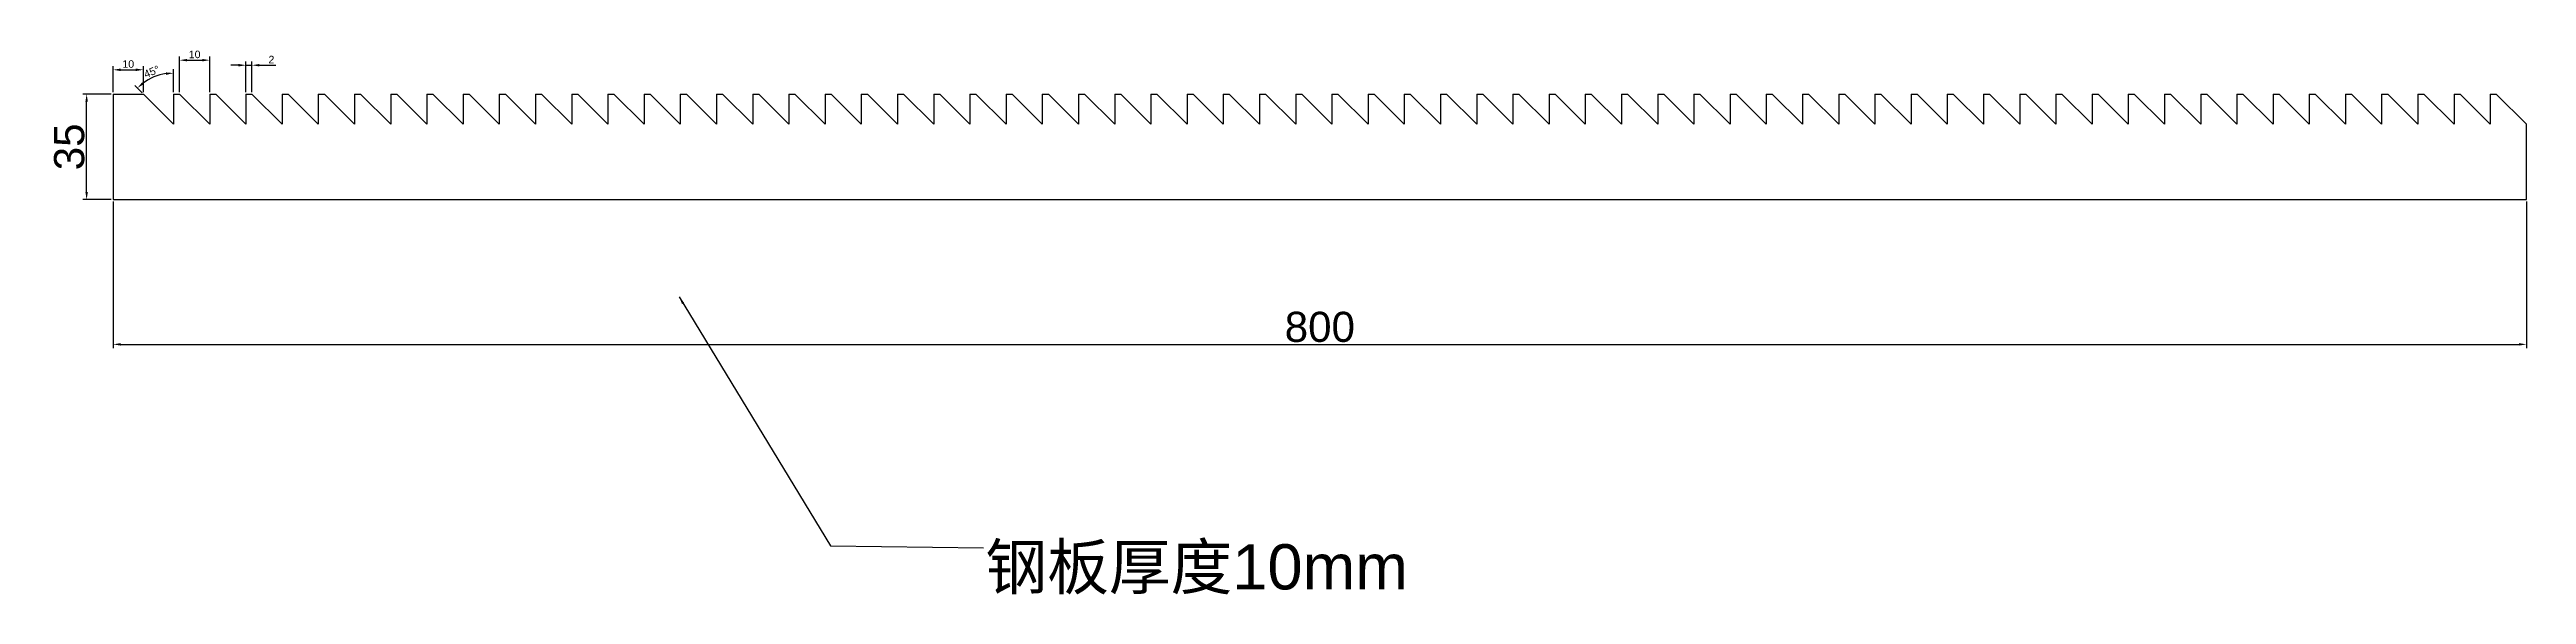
# Model space of a CAD drawing. Header units: millimetres. Extents: x -21 to 800, y -131 to 50.
import ezdxf

# ---------------------------------------------------------------- set-up
doc = ezdxf.new("R2010")
doc.units = ezdxf.units.MM
doc.styles.get("Standard").update_dxf_attribs({"font": 'arial.ttf'})
doc.dimstyles.new('ISO-25', dxfattribs={"dimtxt": 2.5, "dimasz": 2.5, "dimexe": 1.25, "dimexo": 0.625, "dimtad": 1, "dimtxsty": 'Standard', "dimcen": 2.5, "dimadec": 0, "dimazin": 0, "dimtfac": 1, "dimtmove": 0, "dimatfit": 3, "dimfxl": 1, "dimarcsym": 0})

# ---------------------------------------------------------------- blocks, each defined once
blk = doc.blocks.new('*D4')
at = {"color": 0, "lineweight": -2, "transparency": 16777216}
for p, q in [((0, -0.62), (0, -49.27)), ((800, -0.62), (800, -49.27)), ((2.5, -48.02), (797.5, -48.02))]:
    blk.add_line(p, q, dxfattribs=at)
at = {"color": 0, "transparency": 16777216}
for points in [[(2.5, -47.6), (2.5, -48.43), (0, -48.02)], [(797.5, -47.6), (797.5, -48.43), (800, -48.02)]]:
    blk.add_solid(points, dxfattribs=at)
at = {"layer": 'Defpoints', "color": 0, "transparency": 16777216}
for p in [(0, 0), (800, 0), (800, -48.02)]:
    blk.add_point(p, dxfattribs=at)
at = {"color": 0, "transparency": 16777216, "insert": (400, -42.28), "char_height": 10, "attachment_point": 5}
blk.add_mtext('800', dxfattribs=at)
blk = doc.blocks.new('*D5')
at = {"color": 0, "lineweight": -2, "transparency": 16777216}
for p, q in [((-0.62, 35), (-10.06, 35)), ((-8.81, 2.5), (-8.81, 32.5)), ((-0.62, 0), (-10.06, 0))]:
    blk.add_line(p, q, dxfattribs=at)
at = {"color": 0, "transparency": 16777216}
for points in [[(-9.22, 32.5), (-8.39, 32.5), (-8.81, 35)], [(-9.22, 2.5), (-8.39, 2.5), (-8.81, 0)]]:
    blk.add_solid(points, dxfattribs=at)
at = {"layer": 'Defpoints', "color": 0, "transparency": 16777216}
for p in [(-8.81, 35), (0, 35), (0, 0)]:
    blk.add_point(p, dxfattribs=at)
at = {"color": 0, "transparency": 16777216, "insert": (-14.54, 17.5), "char_height": 10, "attachment_point": 5, "rotation": 90}
blk.add_mtext('35', dxfattribs=at)
blk = doc.blocks.new('*D6')
at = {"color": 0, "lineweight": -2, "transparency": 16777216}
for p, q in [((0, 35.62), (0, 44.31)), ((2.5, 43.06), (7.5, 43.06)), ((10, 35.62), (10, 44.31))]:
    blk.add_line(p, q, dxfattribs=at)
at = {"color": 0, "transparency": 16777216}
for points in [[(2.5, 43.48), (2.5, 42.65), (0, 43.06)], [(7.5, 43.48), (7.5, 42.65), (10, 43.06)]]:
    blk.add_solid(points, dxfattribs=at)
at = {"layer": 'Defpoints', "color": 0, "transparency": 16777216}
for p in [(10, 43.06), (0, 35), (10, 35)]:
    blk.add_point(p, dxfattribs=at)
at = {"color": 0, "transparency": 16777216, "insert": (5, 44.96), "char_height": 2.5, "attachment_point": 5}
blk.add_mtext('10', dxfattribs=at)
blk = doc.blocks.new('*D7')
at = {"color": 0, "lineweight": -2, "transparency": 16777216}
for p, q in [((22, 35.62), (22, 47.5)), ((24.5, 46.25), (29.5, 46.25)), ((32, 35.62), (32, 47.5))]:
    blk.add_line(p, q, dxfattribs=at)
at = {"color": 0, "transparency": 16777216}
for points in [[(24.5, 46.67), (24.5, 45.84), (22, 46.25)], [(29.5, 46.67), (29.5, 45.84), (32, 46.25)]]:
    blk.add_solid(points, dxfattribs=at)
at = {"layer": 'Defpoints', "color": 0, "transparency": 16777216}
for p in [(32, 46.25), (22, 35), (32, 35)]:
    blk.add_point(p, dxfattribs=at)
at = {"color": 0, "transparency": 16777216, "insert": (27, 48.15), "char_height": 2.5, "attachment_point": 5}
blk.add_mtext('10', dxfattribs=at)
blk = doc.blocks.new('*D8')
at = {"color": 0, "lineweight": -2, "transparency": 16777216}
for p, q in [((41.5, 44.58), (39, 44.58)), ((44, 35.62), (44, 45.83)), ((44, 44.58), (46, 44.58)), ((46, 35.62), (46, 45.83)), ((48.5, 44.58), (53.91, 44.58))]:
    blk.add_line(p, q, dxfattribs=at)
at = {"color": 0, "transparency": 16777216}
for points in [[(41.5, 45), (41.5, 44.16), (44, 44.58)], [(48.5, 45), (48.5, 44.16), (46, 44.58)]]:
    blk.add_solid(points, dxfattribs=at)
at = {"layer": 'Defpoints', "color": 0, "transparency": 16777216}
for p in [(46, 44.58), (44, 35), (46, 35)]:
    blk.add_point(p, dxfattribs=at)
at = {"color": 0, "transparency": 16777216, "insert": (52.45, 46.46), "char_height": 2.5, "attachment_point": 5}
blk.add_mtext('2', dxfattribs=at)
blk = doc.blocks.new('*D9')
at = {"color": 0, "lineweight": -2, "transparency": 16777216}
for p, q in [((20, 35.62), (20, 43.22)), ((9.56, 35.44), (7.12, 37.88))]:
    blk.add_line(p, q, dxfattribs=at)
blk.add_arc((20, 25), 16.97, 98.45002, 126.54998, dxfattribs=at)
at = {"color": 0, "transparency": 16777216}
for points in [[(17.48, 42.2), (17.54, 41.37), (20, 41.97)], [(10.17, 38.31), (9.62, 38.95), (8, 37)]]:
    blk.add_solid(points, dxfattribs=at)
at = {"layer": 'Defpoints', "color": 0, "transparency": 16777216}
for p in [(15.61, 41.39), (10, 35), (20, 35), (20, 25), (20, 25)]:
    blk.add_point(p, dxfattribs=at)
at = {"color": 0, "transparency": 16777216, "insert": (12.78, 42.43), "char_height": 2.5, "attachment_point": 5, "rotation": 22.5}
blk.add_mtext('45°', dxfattribs=at)

msp = doc.modelspace()

# ---------------------------------------------------------------- linework, layer by layer
at = {"color": 0}
for p, q in [((0, 35), (10, 35)), ((20, 25), (10, 35)), ((20, 35), (22, 35)), ((20, 35), (20, 25)), ((32, 25), (22, 35)), ((32, 35), (34, 35)), ((32, 35), (32, 25)), ((44, 25), (34, 35)), ((44, 35), (46, 35)), ((44, 35), (44, 25)), ((56, 25), (46, 35)), ((56, 35), (58, 35)), ((56, 35), (56, 25)), ((68, 25), (58, 35)), ((68, 35), (70, 35)), ((68, 35), (68, 25)), ((80, 25), (70, 35)), ((80, 35), (82, 35)), ((80, 35), (80, 25)), ((92, 25), (82, 35)), ((92, 35), (94, 35)), ((92, 35), (92, 25)), ((104, 25), (94, 35)), ((104, 35), (106, 35)), ((104, 35), (104, 25)), ((116, 25), (106, 35)), ((116, 35), (118, 35)), ((116, 35), (116, 25)), ((128, 25), (118, 35)), ((128, 35), (130, 35)), ((128, 35), (128, 25)), ((140, 25), (130, 35)), ((140, 25), (130, 35)), ((140, 35), (142, 35)), ((140, 35), (140, 25)), ((140, 35), (142, 35)), ((140, 35), (140, 25)), ((152, 25), (142, 35)), ((152, 35), (154, 35)), ((152, 35), (152, 25)), ((164, 25), (154, 35)), ((164, 35), (166, 35)), ((164, 35), (164, 25)), ((176, 25), (166, 35)), ((176, 35), (178, 35)), ((176, 35), (176, 25)), ((188, 25), (178, 35)), ((188, 35), (190, 35)), ((188, 35), (188, 25)), ((200, 25), (190, 35)), ((200, 35), (202, 35)), ((200, 35), (200, 25)), ((212, 25), (202, 35)), ((212, 35), (214, 35)), ((212, 35), (212, 25)), ((224, 25), (214, 35)), ((224, 35), (226, 35)), ((224, 35), (224, 25)), ((236, 25), (226, 35)), ((236, 35), (238, 35)), ((236, 35), (236, 25)), ((248, 25), (238, 35)), ((248, 35), (250, 35)), ((248, 35), (248, 25)), ((260, 25), (250, 35)), ((260, 25), (250, 35)), ((260, 35), (262, 35)), ((260, 35), (260, 25)), ((260, 35), (262, 35)), ((260, 35), (260, 25)), ((272, 25), (262, 35)), ((272, 35), (274, 35)), ((272, 35), (272, 25)), ((284, 25), (274, 35)), ((284, 35), (286, 35)), ((284, 35), (284, 25)), ((296, 25), (286, 35)), ((296, 35), (298, 35)), ((296, 35), (296, 25)), ((308, 25), (298, 35)), ((308, 35), (310, 35)), ((308, 35), (308, 25)), ((320, 25), (310, 35)), ((320, 35), (322, 35)), ((320, 35), (320, 25)), ((332, 25), (322, 35)), ((332, 35), (334, 35)), ((332, 35), (332, 25)), ((344, 25), (334, 35)), ((344, 35), (346, 35)), ((344, 35), (344, 25)), ((356, 25), (346, 35)), ((356, 35), (358, 35)), ((356, 35), (356, 25)), ((368, 25), (358, 35)), ((368, 35), (370, 35)), ((368, 35), (368, 25)), ((380, 25), (370, 35)), ((380, 25), (370, 35)), ((380, 35), (382, 35)), ((380, 35), (380, 25)), ((380, 35), (382, 35)), ((380, 35), (380, 25)), ((392, 25), (382, 35)), ((392, 35), (394, 35)), ((392, 35), (392, 25)), ((404, 25), (394, 35)), ((404, 35), (406, 35)), ((404, 35), (404, 25)), ((416, 25), (406, 35)), ((416, 35), (418, 35)), ((416, 35), (416, 25)), ((428, 25), (418, 35)), ((428, 35), (430, 35)), ((428, 35), (428, 25)), ((440, 25), (430, 35)), ((440, 35), (442, 35)), ((440, 35), (440, 25)), ((452, 25), (442, 35)), ((452, 35), (454, 35)), ((452, 35), (452, 25)), ((464, 25), (454, 35)), ((464, 35), (466, 35)), ((464, 35), (464, 25)), ((476, 25), (466, 35)), ((476, 35), (478, 35)), ((476, 35), (476, 25)), ((488, 25), (478, 35)), ((488, 35), (490, 35)), ((488, 35), (488, 25)), ((500, 25), (490, 35)), ((500, 25), (490, 35)), ((500, 35), (502, 35)), ((500, 35), (500, 25)), ((500, 35), (502, 35)), ((500, 35), (500, 25)), ((512, 25), (502, 35)), ((512, 35), (514, 35)), ((512, 35), (512, 25)), ((524, 25), (514, 35)), ((524, 35), (526, 35)), ((524, 35), (524, 25)), ((536, 25), (526, 35)), ((536, 35), (538, 35)), ((536, 35), (536, 25)), ((548, 25), (538, 35)), ((548, 35), (550, 35)), ((548, 35), (548, 25)), ((560, 25), (550, 35)), ((560, 35), (562, 35)), ((560, 35), (560, 25)), ((572, 25), (562, 35)), ((572, 35), (574, 35)), ((572, 35), (572, 25)), ((584, 25), (574, 35)), ((584, 35), (586, 35)), ((584, 35), (584, 25)), ((596, 25), (586, 35)), ((596, 35), (598, 35)), ((596, 35), (596, 25)), ((608, 25), (598, 35)), ((608, 35), (610, 35)), ((608, 35), (608, 25)), ((620, 25), (610, 35)), ((620, 25), (610, 35)), ((620, 35), (622, 35)), ((620, 35), (620, 25)), ((620, 35), (622, 35)), ((620, 35), (620, 25)), ((632, 25), (622, 35)), ((632, 35), (634, 35)), ((632, 35), (632, 25)), ((644, 25), (634, 35)), ((644, 35), (646, 35)), ((644, 35), (644, 25)), ((656, 25), (646, 35)), ((656, 35), (658, 35)), ((656, 35), (656, 25)), ((668, 25), (658, 35)), ((668, 35), (670, 35)), ((668, 35), (668, 25)), ((680, 25), (670, 35)), ((680, 35), (682, 35)), ((680, 35), (680, 25)), ((692, 25), (682, 35)), ((692, 35), (694, 35)), ((692, 35), (692, 25)), ((704, 25), (694, 35)), ((704, 35), (706, 35)), ((704, 35), (704, 25)), ((716, 25), (706, 35)), ((716, 35), (718, 35)), ((716, 35), (716, 25)), ((728, 25), (718, 35)), ((728, 35), (730, 35)), ((728, 35), (728, 25)), ((740, 25), (730, 35)), ((740, 35), (742, 35)), ((740, 35), (740, 25)), ((752, 25), (742, 35)), ((752, 35), (754, 35)), ((752, 35), (752, 25)), ((764, 25), (754, 35)), ((764, 35), (766, 35)), ((764, 35), (764, 25)), ((776, 25), (766, 35)), ((776, 35), (778, 35)), ((776, 35), (776, 25)), ((788, 25), (778, 35)), ((788, 35), (790, 35)), ((788, 35), (788, 25)), ((800, 25), (790, 35))]:
    msp.add_line(p, q, dxfattribs=at)
msp.add_lwpolyline([(0, 35), (0, 0), (800, 0), (800, 25)], dxfattribs=at)

# ---------------------------------------------------------------- texts
at = {"color": 3, "insert": (289.146, -114.324), "char_height": 15, "width": 153.60837, "attachment_point": 1}
msp.add_mtext('{\\fSimSun|b0|i0|c134|p2;钢板厚度}10mm', dxfattribs=at)

# ---------------------------------------------------------------- dimensions: what is measured, and where the dimension line sits
at = {"color": 3}
for base, p1, p2, picture, middle in [((32, 46.254), (22, 35), (32, 35), '*D7', (27, 48.155)), ((10, 43.063), (0, 35), (10, 35), '*D6', (5, 44.964)), ((46, 44.578), (44, 35), (46, 35), '*D8', (52.453, 46.458))]:
    dim = msp.add_linear_dim(base=base, p1=p1, p2=p2, dimstyle='ISO-25', dxfattribs=at)
    dim.commit()
    dim.dimension.update_dxf_attribs({"geometry": picture, "text_midpoint": middle})
dim = msp.add_angular_dim_2l(base=(15.609, 41.389), line1=((20, 25), (10, 35)), line2=((20, 35), (20, 25)), dimstyle='ISO-25', dxfattribs=at)
dim.commit()
dim.dimension.update_dxf_attribs({"geometry": '*D9', "text_midpoint": (12.781, 42.427)})
dim = msp.add_linear_dim(base=(-8.805, 35), p1=(0, 0), p2=(0, 35), angle=90, dimstyle='ISO-25', override={"dimtxt": 10}, dxfattribs=at)
dim.commit()
dim.dimension.update_dxf_attribs({"geometry": '*D5', "text_midpoint": (-14.539, 17.5)})
dim = msp.add_linear_dim(base=(800, -48.015), p1=(0, 0), p2=(800, 0), dimstyle='ISO-25', override={"dimtxt": 10}, dxfattribs=at)
dim.commit()
dim.dimension.update_dxf_attribs({"geometry": '*D4', "text_midpoint": (400, -42.285)})

# ---------------------------------------------------------------- leaders
at = {"color": 3, "annotation_type": 0, "has_hookline": 1, "hookline_direction": 0, "text_width": 142.009}
msp.add_leader([(187.616, -32.292), (237.807, -114.846), (288.521, -115.574)], dimstyle='ISO-25', override={"dimgap": 0.625, "dimtad": 0}, dxfattribs=at)

doc.saveas('drawing.dxf')
